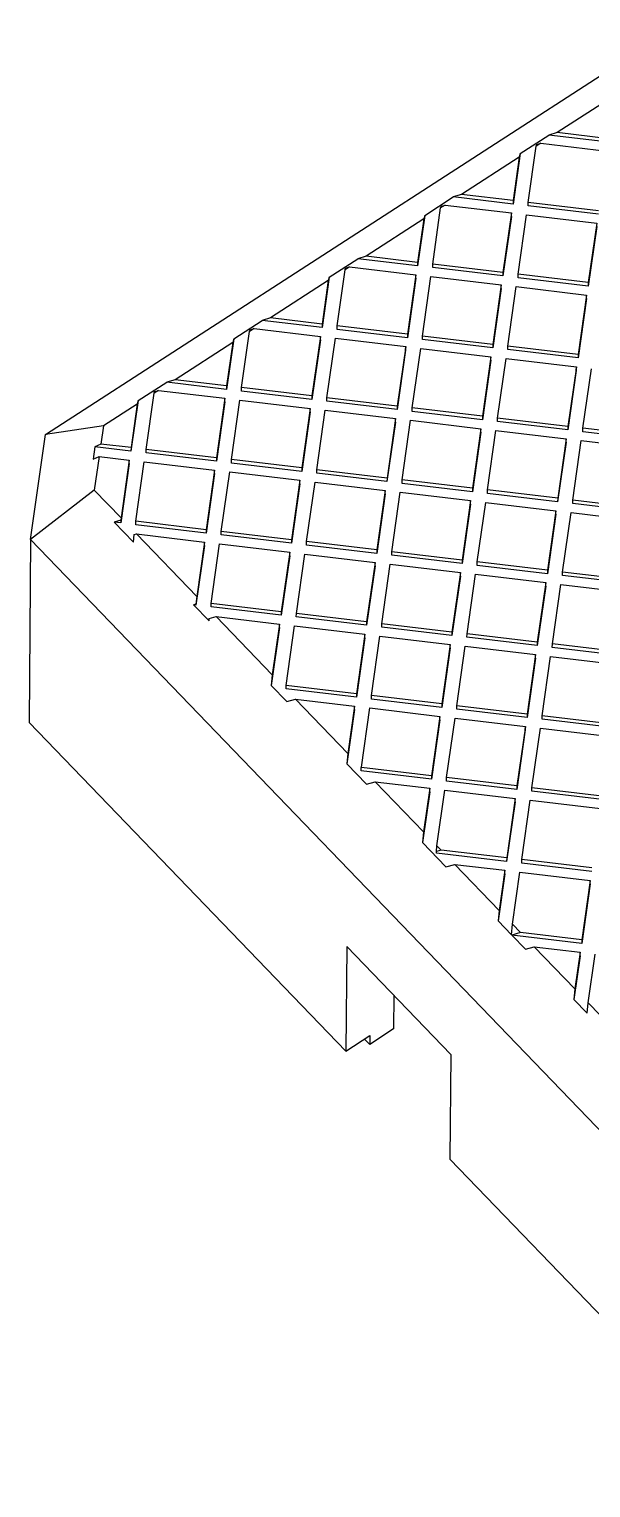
# Model space of a CAD drawing. Header units: millimetres. Extents: x -2140 to -1200, y 2406 to 2649.
# Drawn here: x -1957.1 to -1947.88, y 2465.21 to 2489.17 of the extents above; entities that cross this region are included whole.
import ezdxf

# ---------------------------------------------------------------- set-up
doc = ezdxf.new("R2010")
doc.units = ezdxf.units.MM

msp = doc.modelspace()

# ---------------------------------------------------------------- linework, layer by layer
at = {"color": 7, "linetype": 'Continuous', "lineweight": 25}
for p, q in [((-1956.831, 2482.512), (-1923.902, 2503.817)), ((-1947.487, 2488.081), (-1948.434, 2487.468)), ((-1949.039, 2487.124), (-1948.571, 2487.427)), ((-1948.434, 2487.468), (-1948.571, 2487.427)), ((-1947.588, 2487.31), (-1948.571, 2487.427)), ((-1947.588, 2487.367), (-1948.434, 2487.468)), ((-1948.908, 2486.323), (-1948.778, 2487.245)), ((-1948.704, 2487.293), (-1948.778, 2487.245)), ((-1948.778, 2487.245), (-1948.77, 2487.273)), ((-1948.77, 2487.273), (-1948.704, 2487.293)), ((-1948.704, 2487.293), (-1947.617, 2487.164)), ((-1949.055, 2487.066), (-1950.002, 2486.454)), ((-1949.039, 2487.124), (-1949.156, 2486.296)), ((-1949.055, 2487.066), (-1949.156, 2486.353)), ((-1949.039, 2487.124), (-1949.055, 2487.066)), ((-1950.002, 2486.454), (-1950.139, 2486.413)), ((-1949.156, 2486.353), (-1950.002, 2486.454)), ((-1950.607, 2486.11), (-1950.139, 2486.413)), ((-1950.477, 2485.309), (-1950.346, 2486.231)), ((-1950.272, 2486.279), (-1950.346, 2486.231)), ((-1950.346, 2486.231), (-1950.338, 2486.259)), ((-1950.338, 2486.259), (-1950.272, 2486.279)), ((-1950.272, 2486.279), (-1949.185, 2486.149)), ((-1949.156, 2486.296), (-1950.139, 2486.413)), ((-1949.156, 2486.353), (-1949.156, 2486.296)), ((-1948.909, 2486.266), (-1948.908, 2486.323)), ((-1947.756, 2486.129), (-1948.909, 2486.266)), ((-1947.755, 2486.186), (-1948.908, 2486.323)), ((-1950.623, 2486.052), (-1951.57, 2485.439)), ((-1950.607, 2486.11), (-1950.725, 2485.281)), ((-1950.623, 2486.052), (-1950.724, 2485.338)), ((-1950.607, 2486.11), (-1950.623, 2486.052)), ((-1949.185, 2486.092), (-1949.324, 2485.115)), ((-1949.185, 2486.149), (-1949.323, 2485.172)), ((-1949.185, 2486.092), (-1949.185, 2486.149)), ((-1949.076, 2485.142), (-1948.937, 2486.12)), ((-1948.937, 2486.12), (-1947.784, 2485.983)), ((-1947.784, 2485.983), (-1947.923, 2485.005)), ((-1947.785, 2485.925), (-1947.923, 2484.948)), ((-1952.175, 2485.095), (-1951.707, 2485.398)), ((-1951.84, 2485.264), (-1951.914, 2485.217)), ((-1951.906, 2485.244), (-1951.84, 2485.264)), ((-1951.84, 2485.264), (-1950.753, 2485.135)), ((-1951.57, 2485.439), (-1951.707, 2485.398)), ((-1950.725, 2485.281), (-1951.707, 2485.398)), ((-1950.724, 2485.338), (-1951.57, 2485.439)), ((-1950.724, 2485.338), (-1950.725, 2485.281)), ((-1950.477, 2485.252), (-1950.477, 2485.309)), ((-1949.323, 2485.172), (-1950.477, 2485.309)), ((-1949.324, 2485.115), (-1950.477, 2485.252)), ((-1952.191, 2485.037), (-1953.138, 2484.425)), ((-1952.175, 2485.095), (-1952.293, 2484.267)), ((-1952.191, 2485.037), (-1952.292, 2484.324)), ((-1952.175, 2485.095), (-1952.191, 2485.037)), ((-1952.045, 2484.294), (-1951.914, 2485.217)), ((-1951.914, 2485.217), (-1951.906, 2485.244)), ((-1950.753, 2485.135), (-1950.892, 2484.157)), ((-1950.753, 2485.078), (-1950.892, 2484.1)), ((-1950.753, 2485.078), (-1950.753, 2485.135)), ((-1950.644, 2484.128), (-1950.505, 2485.105)), ((-1950.505, 2485.105), (-1949.352, 2484.968)), ((-1949.323, 2485.172), (-1949.324, 2485.115)), ((-1949.076, 2485.085), (-1949.076, 2485.142)), ((-1947.923, 2485.005), (-1949.076, 2485.142)), ((-1947.923, 2484.948), (-1949.076, 2485.085)), ((-1949.352, 2484.968), (-1949.491, 2483.991)), ((-1949.353, 2484.911), (-1949.491, 2483.933)), ((-1949.353, 2484.911), (-1949.352, 2484.968)), ((-1949.243, 2483.961), (-1949.105, 2484.939)), ((-1949.105, 2484.939), (-1947.952, 2484.801)), ((-1947.952, 2484.801), (-1948.09, 2483.824)), ((-1947.952, 2484.744), (-1947.952, 2484.801)), ((-1947.923, 2485.005), (-1947.923, 2484.948)), ((-1947.952, 2484.744), (-1948.091, 2483.767)), ((-1953.743, 2484.081), (-1953.275, 2484.384)), ((-1953.138, 2484.425), (-1953.275, 2484.384)), ((-1952.293, 2484.267), (-1953.275, 2484.384)), ((-1952.292, 2484.324), (-1953.138, 2484.425)), ((-1952.292, 2484.324), (-1952.293, 2484.267)), ((-1952.045, 2484.237), (-1952.045, 2484.294)), ((-1950.892, 2484.157), (-1952.045, 2484.294)), ((-1953.743, 2484.081), (-1953.861, 2483.252)), ((-1953.743, 2484.081), (-1953.759, 2484.023)), ((-1953.613, 2483.28), (-1953.482, 2484.202)), ((-1953.408, 2484.25), (-1953.482, 2484.202)), ((-1953.482, 2484.202), (-1953.474, 2484.23)), ((-1953.474, 2484.23), (-1953.408, 2484.25)), ((-1953.408, 2484.25), (-1952.321, 2484.12)), ((-1952.321, 2484.12), (-1952.46, 2483.143)), ((-1952.321, 2484.063), (-1952.46, 2483.086)), ((-1952.321, 2484.063), (-1952.321, 2484.12)), ((-1952.212, 2483.113), (-1952.073, 2484.091)), ((-1952.073, 2484.091), (-1950.92, 2483.954)), ((-1950.892, 2484.1), (-1952.045, 2484.237)), ((-1950.892, 2484.157), (-1950.892, 2484.1)), ((-1949.491, 2483.991), (-1950.644, 2484.128)), ((-1950.644, 2484.071), (-1950.644, 2484.128)), ((-1949.491, 2483.933), (-1950.644, 2484.071)), ((-1953.759, 2484.023), (-1954.706, 2483.41)), ((-1953.759, 2484.023), (-1953.86, 2483.309)), ((-1950.92, 2483.954), (-1951.059, 2482.976)), ((-1950.921, 2483.896), (-1951.059, 2482.919)), ((-1950.921, 2483.896), (-1950.92, 2483.954)), ((-1950.811, 2482.947), (-1950.673, 2483.924)), ((-1950.673, 2483.924), (-1949.52, 2483.787)), ((-1949.491, 2483.991), (-1949.491, 2483.933)), ((-1949.244, 2483.904), (-1949.243, 2483.961)), ((-1948.091, 2483.767), (-1949.244, 2483.904)), ((-1948.09, 2483.824), (-1949.243, 2483.961)), ((-1948.09, 2483.824), (-1948.091, 2483.767)), ((-1949.52, 2483.73), (-1949.659, 2482.752)), ((-1949.52, 2483.787), (-1949.658, 2482.81)), ((-1949.52, 2483.73), (-1949.52, 2483.787)), ((-1949.411, 2482.78), (-1949.272, 2483.757)), ((-1949.272, 2483.757), (-1948.119, 2483.62)), ((-1948.119, 2483.62), (-1948.258, 2482.643)), ((-1948.12, 2483.563), (-1948.119, 2483.62)), ((-1948.01, 2482.613), (-1947.872, 2483.591)), ((-1955.311, 2483.066), (-1954.843, 2483.369)), ((-1954.706, 2483.41), (-1954.843, 2483.369)), ((-1953.861, 2483.252), (-1954.843, 2483.369)), ((-1953.86, 2483.309), (-1954.706, 2483.41)), ((-1948.12, 2483.563), (-1948.258, 2482.586)), ((-1955.181, 2482.266), (-1955.05, 2483.188)), ((-1954.976, 2483.235), (-1955.05, 2483.188)), ((-1955.05, 2483.188), (-1955.042, 2483.215)), ((-1955.042, 2483.215), (-1954.976, 2483.235)), ((-1954.976, 2483.235), (-1953.889, 2483.106)), ((-1953.889, 2483.106), (-1954.028, 2482.128)), ((-1953.89, 2483.049), (-1953.889, 2483.106)), ((-1953.86, 2483.309), (-1953.861, 2483.252)), ((-1953.613, 2483.223), (-1953.613, 2483.28)), ((-1952.46, 2483.143), (-1953.613, 2483.28)), ((-1952.46, 2483.086), (-1953.613, 2483.223)), ((-1952.46, 2483.143), (-1952.46, 2483.086)), ((-1952.212, 2483.056), (-1952.212, 2483.113)), ((-1951.059, 2482.976), (-1952.212, 2483.113)), ((-1955.327, 2483.008), (-1955.882, 2482.65)), ((-1955.311, 2483.066), (-1955.429, 2482.238)), ((-1955.327, 2483.008), (-1955.428, 2482.295)), ((-1955.311, 2483.066), (-1955.327, 2483.008)), ((-1953.89, 2483.049), (-1954.028, 2482.071)), ((-1953.78, 2482.099), (-1953.641, 2483.076)), ((-1953.641, 2483.076), (-1952.488, 2482.939)), ((-1952.488, 2482.939), (-1952.627, 2481.962)), ((-1952.489, 2482.882), (-1952.627, 2481.905)), ((-1952.489, 2482.882), (-1952.488, 2482.939)), ((-1952.379, 2481.932), (-1952.241, 2482.91)), ((-1952.241, 2482.91), (-1951.088, 2482.772)), ((-1951.059, 2482.919), (-1952.212, 2483.056)), ((-1951.059, 2482.976), (-1951.059, 2482.919)), ((-1950.812, 2482.89), (-1950.811, 2482.947)), ((-1949.659, 2482.752), (-1950.812, 2482.89)), ((-1949.658, 2482.81), (-1950.811, 2482.947)), ((-1955.882, 2482.65), (-1956.831, 2482.512)), ((-1955.882, 2482.65), (-1955.923, 2482.354)), ((-1951.088, 2482.715), (-1951.227, 2481.738)), ((-1951.088, 2482.772), (-1951.226, 2481.795)), ((-1951.088, 2482.715), (-1951.088, 2482.772)), ((-1950.979, 2481.766), (-1950.84, 2482.743)), ((-1950.84, 2482.743), (-1949.687, 2482.606)), ((-1949.658, 2482.81), (-1949.659, 2482.752)), ((-1949.411, 2482.723), (-1949.411, 2482.78)), ((-1948.258, 2482.643), (-1949.411, 2482.78)), ((-1948.258, 2482.586), (-1949.411, 2482.723)), ((-1948.258, 2482.643), (-1948.258, 2482.586)), ((-1948.011, 2482.556), (-1948.01, 2482.613)), ((-1946.857, 2482.476), (-1948.01, 2482.613)), ((-1957.076, 2480.784), (-1956.831, 2482.512)), ((-1949.687, 2482.606), (-1949.826, 2481.628)), ((-1949.688, 2482.549), (-1949.826, 2481.571)), ((-1949.688, 2482.549), (-1949.687, 2482.606)), ((-1949.578, 2481.599), (-1949.44, 2482.576)), ((-1949.44, 2482.576), (-1948.287, 2482.439)), ((-1948.287, 2482.382), (-1948.426, 2481.405)), ((-1948.287, 2482.439), (-1948.425, 2481.462)), ((-1948.287, 2482.382), (-1948.287, 2482.439)), ((-1948.178, 2481.432), (-1948.039, 2482.41)), ((-1948.039, 2482.41), (-1946.886, 2482.273)), ((-1946.858, 2482.419), (-1948.011, 2482.556)), ((-1956.023, 2482.308), (-1956.052, 2482.105)), ((-1956.052, 2482.105), (-1955.952, 2482.15)), ((-1955.952, 2482.15), (-1956.031, 2481.596)), ((-1955.923, 2482.354), (-1956.023, 2482.308)), ((-1955.429, 2482.238), (-1956.023, 2482.308)), ((-1955.952, 2482.15), (-1955.457, 2482.091)), ((-1955.428, 2482.295), (-1955.923, 2482.354)), ((-1955.428, 2482.295), (-1955.429, 2482.238)), ((-1955.181, 2482.208), (-1955.181, 2482.266)), ((-1954.028, 2482.128), (-1955.181, 2482.266)), ((-1954.028, 2482.071), (-1955.181, 2482.208)), ((-1955.458, 2482.034), (-1955.596, 2481.057)), ((-1955.457, 2482.091), (-1955.592, 2481.14)), ((-1955.458, 2482.034), (-1955.457, 2482.091)), ((-1955.348, 2481.084), (-1955.21, 2482.062)), ((-1955.21, 2482.062), (-1954.057, 2481.925)), ((-1954.057, 2481.925), (-1954.195, 2480.947)), ((-1954.057, 2481.867), (-1954.057, 2481.925)), ((-1954.028, 2482.128), (-1954.028, 2482.071)), ((-1953.947, 2480.918), (-1953.809, 2481.895)), ((-1953.809, 2481.895), (-1952.656, 2481.758)), ((-1953.78, 2482.042), (-1953.78, 2482.099)), ((-1952.627, 2481.962), (-1953.78, 2482.099)), ((-1952.627, 2481.905), (-1953.78, 2482.042)), ((-1952.627, 2481.962), (-1952.627, 2481.905)), ((-1952.38, 2481.875), (-1952.379, 2481.932)), ((-1951.226, 2481.795), (-1952.379, 2481.932)), ((-1954.057, 2481.867), (-1954.196, 2480.89)), ((-1952.656, 2481.701), (-1952.795, 2480.723)), ((-1952.656, 2481.758), (-1952.794, 2480.781)), ((-1952.656, 2481.701), (-1952.656, 2481.758)), ((-1952.547, 2480.751), (-1952.408, 2481.729)), ((-1952.408, 2481.729), (-1951.255, 2481.591)), ((-1951.227, 2481.738), (-1952.38, 2481.875)), ((-1951.226, 2481.795), (-1951.227, 2481.738)), ((-1949.826, 2481.628), (-1950.979, 2481.766)), ((-1950.979, 2481.708), (-1950.979, 2481.766)), ((-1949.826, 2481.571), (-1950.979, 2481.708)), ((-1956.031, 2481.596), (-1957.076, 2480.784)), ((-1956.031, 2481.596), (-1955.592, 2481.14)), ((-1951.255, 2481.591), (-1951.394, 2480.614)), ((-1951.256, 2481.534), (-1951.394, 2480.557)), ((-1951.256, 2481.534), (-1951.255, 2481.591)), ((-1951.146, 2480.585), (-1951.008, 2481.562)), ((-1951.008, 2481.562), (-1949.855, 2481.425)), ((-1949.855, 2481.425), (-1949.993, 2480.447)), ((-1949.855, 2481.368), (-1949.855, 2481.425)), ((-1949.826, 2481.628), (-1949.826, 2481.571)), ((-1949.579, 2481.542), (-1949.578, 2481.599)), ((-1948.426, 2481.405), (-1949.579, 2481.542)), ((-1948.425, 2481.462), (-1949.578, 2481.599)), ((-1948.425, 2481.462), (-1948.426, 2481.405)), ((-1947.025, 2481.295), (-1948.178, 2481.432)), ((-1948.178, 2481.375), (-1948.178, 2481.432)), ((-1949.855, 2481.368), (-1949.994, 2480.39)), ((-1949.746, 2480.418), (-1949.607, 2481.395)), ((-1949.607, 2481.395), (-1948.454, 2481.258)), ((-1948.454, 2481.258), (-1948.593, 2480.281)), ((-1948.454, 2481.201), (-1948.593, 2480.224)), ((-1948.454, 2481.201), (-1948.454, 2481.258)), ((-1948.345, 2480.251), (-1948.206, 2481.229)), ((-1948.206, 2481.229), (-1947.053, 2481.091)), ((-1947.025, 2481.238), (-1948.178, 2481.375)), ((-1955.596, 2481.101), (-1955.707, 2481.07)), ((-1955.389, 2480.74), (-1955.707, 2481.07)), ((-1955.596, 2481.057), (-1955.707, 2481.07)), ((-1955.592, 2481.14), (-1955.596, 2481.101)), ((-1955.596, 2481.101), (-1955.596, 2481.057)), ((-1955.349, 2481.027), (-1955.348, 2481.084)), ((-1954.196, 2480.89), (-1955.349, 2481.027)), ((-1954.195, 2480.947), (-1955.348, 2481.084)), ((-1954.195, 2480.947), (-1954.196, 2480.89)), ((-1957.076, 2480.784), (-1957.1, 2477.782)), ((-1944.973, 2468.211), (-1957.076, 2480.784)), ((-1955.389, 2480.74), (-1955.377, 2480.865)), ((-1955.377, 2480.865), (-1955.337, 2480.876)), ((-1955.337, 2480.876), (-1954.35, 2479.851)), ((-1955.337, 2480.876), (-1954.224, 2480.744)), ((-1954.224, 2480.744), (-1954.35, 2479.851)), ((-1954.224, 2480.686), (-1954.224, 2480.744)), ((-1954.115, 2479.737), (-1953.976, 2480.714)), ((-1953.976, 2480.714), (-1952.823, 2480.577)), ((-1953.948, 2480.861), (-1953.947, 2480.918)), ((-1952.795, 2480.723), (-1953.948, 2480.861)), ((-1952.794, 2480.781), (-1953.947, 2480.918)), ((-1952.794, 2480.781), (-1952.795, 2480.723)), ((-1952.547, 2480.694), (-1952.547, 2480.751)), ((-1951.394, 2480.614), (-1952.547, 2480.751)), ((-1954.224, 2480.686), (-1954.363, 2479.709)), ((-1952.823, 2480.577), (-1952.962, 2479.599)), ((-1952.824, 2480.52), (-1952.962, 2479.542)), ((-1952.824, 2480.52), (-1952.823, 2480.577)), ((-1952.714, 2479.57), (-1952.576, 2480.547)), ((-1952.576, 2480.547), (-1951.423, 2480.41)), ((-1951.394, 2480.557), (-1952.547, 2480.694)), ((-1951.394, 2480.614), (-1951.394, 2480.557)), ((-1951.147, 2480.527), (-1951.146, 2480.585)), ((-1949.994, 2480.39), (-1951.147, 2480.527)), ((-1949.993, 2480.447), (-1951.146, 2480.585)), ((-1951.423, 2480.353), (-1951.562, 2479.376)), ((-1951.423, 2480.41), (-1951.561, 2479.433)), ((-1951.423, 2480.353), (-1951.423, 2480.41)), ((-1951.314, 2479.403), (-1951.175, 2480.381)), ((-1951.175, 2480.381), (-1950.022, 2480.244)), ((-1950.022, 2480.244), (-1950.161, 2479.266)), ((-1950.023, 2480.186), (-1950.022, 2480.244)), ((-1949.993, 2480.447), (-1949.994, 2480.39)), ((-1948.593, 2480.281), (-1949.746, 2480.418)), ((-1949.746, 2480.361), (-1949.746, 2480.418)), ((-1948.593, 2480.224), (-1949.746, 2480.361)), ((-1948.593, 2480.281), (-1948.593, 2480.224)), ((-1948.345, 2480.194), (-1948.345, 2480.251)), ((-1947.192, 2480.114), (-1948.345, 2480.251)), ((-1950.023, 2480.186), (-1950.161, 2479.209)), ((-1949.913, 2479.237), (-1949.775, 2480.214)), ((-1949.775, 2480.214), (-1948.621, 2480.077)), ((-1948.621, 2480.077), (-1948.76, 2479.1)), ((-1948.622, 2480.02), (-1948.76, 2479.042)), ((-1948.622, 2480.02), (-1948.621, 2480.077)), ((-1948.512, 2479.07), (-1948.374, 2480.048)), ((-1948.374, 2480.048), (-1947.221, 2479.91)), ((-1947.192, 2480.057), (-1948.345, 2480.194)), ((-1954.35, 2479.851), (-1954.363, 2479.724)), ((-1954.115, 2479.679), (-1954.115, 2479.737)), ((-1952.962, 2479.599), (-1954.115, 2479.737)), ((-1954.363, 2479.724), (-1954.401, 2479.713)), ((-1954.148, 2479.45), (-1954.401, 2479.713)), ((-1954.363, 2479.709), (-1954.401, 2479.713)), ((-1954.363, 2479.724), (-1954.363, 2479.709)), ((-1954.144, 2479.488), (-1954.032, 2479.52)), ((-1952.962, 2479.542), (-1954.115, 2479.679)), ((-1954.032, 2479.52), (-1953.109, 2478.561)), ((-1954.032, 2479.52), (-1952.991, 2479.396)), ((-1952.962, 2479.599), (-1952.962, 2479.542)), ((-1952.715, 2479.513), (-1952.714, 2479.57)), ((-1951.562, 2479.376), (-1952.715, 2479.513)), ((-1951.561, 2479.433), (-1952.714, 2479.57)), ((-1954.148, 2479.45), (-1954.144, 2479.488)), ((-1952.991, 2479.339), (-1953.126, 2478.389)), ((-1952.991, 2479.396), (-1953.109, 2478.561)), ((-1952.991, 2479.339), (-1952.991, 2479.396)), ((-1952.882, 2478.389), (-1952.743, 2479.366)), ((-1952.743, 2479.366), (-1951.59, 2479.229)), ((-1951.561, 2479.433), (-1951.562, 2479.376)), ((-1950.161, 2479.266), (-1951.314, 2479.403)), ((-1951.314, 2479.346), (-1951.314, 2479.403)), ((-1950.161, 2479.209), (-1951.314, 2479.346)), ((-1950.161, 2479.266), (-1950.161, 2479.209)), ((-1951.59, 2479.229), (-1951.729, 2478.252)), ((-1951.591, 2479.172), (-1951.729, 2478.195)), ((-1951.591, 2479.172), (-1951.59, 2479.229)), ((-1951.481, 2478.222), (-1951.343, 2479.2)), ((-1951.343, 2479.2), (-1950.19, 2479.063)), ((-1950.19, 2479.063), (-1950.328, 2478.085)), ((-1950.19, 2479.005), (-1950.19, 2479.063)), ((-1950.08, 2478.056), (-1949.942, 2479.033)), ((-1949.942, 2479.033), (-1948.789, 2478.896)), ((-1949.914, 2479.18), (-1949.913, 2479.237)), ((-1948.76, 2479.042), (-1949.914, 2479.18)), ((-1948.76, 2479.1), (-1949.913, 2479.237)), ((-1948.76, 2479.1), (-1948.76, 2479.042)), ((-1948.513, 2479.013), (-1948.512, 2479.07)), ((-1947.359, 2478.933), (-1948.512, 2479.07)), ((-1950.19, 2479.005), (-1950.329, 2478.028)), ((-1948.789, 2478.839), (-1948.928, 2477.861)), ((-1948.789, 2478.896), (-1948.927, 2477.918)), ((-1948.789, 2478.839), (-1948.789, 2478.896)), ((-1948.68, 2477.889), (-1948.541, 2478.866)), ((-1948.541, 2478.866), (-1947.388, 2478.729)), ((-1947.36, 2478.876), (-1948.513, 2479.013)), ((-1953.109, 2478.561), (-1953.126, 2478.389)), ((-1952.87, 2478.123), (-1953.126, 2478.389)), ((-1952.882, 2478.332), (-1952.882, 2478.389)), ((-1951.729, 2478.252), (-1952.882, 2478.389)), ((-1951.729, 2478.195), (-1952.882, 2478.332)), ((-1952.87, 2478.123), (-1952.726, 2478.163)), ((-1952.726, 2478.163), (-1951.868, 2477.272)), ((-1952.726, 2478.163), (-1951.758, 2478.048)), ((-1951.729, 2478.252), (-1951.729, 2478.195)), ((-1951.482, 2478.165), (-1951.481, 2478.222)), ((-1950.329, 2478.028), (-1951.482, 2478.165)), ((-1950.328, 2478.085), (-1951.481, 2478.222)), ((-1950.328, 2478.085), (-1950.329, 2478.028)), ((-1951.758, 2477.991), (-1951.884, 2477.099)), ((-1951.758, 2478.048), (-1951.868, 2477.272)), ((-1951.758, 2477.991), (-1951.758, 2478.048)), ((-1951.648, 2477.044), (-1951.51, 2478.019)), ((-1951.51, 2478.019), (-1950.357, 2477.881)), ((-1950.357, 2477.881), (-1950.496, 2476.904)), ((-1950.357, 2477.824), (-1950.496, 2476.847)), ((-1950.357, 2477.824), (-1950.357, 2477.881)), ((-1950.248, 2476.875), (-1950.109, 2477.852)), ((-1950.109, 2477.852), (-1948.956, 2477.715)), ((-1950.081, 2477.998), (-1950.08, 2478.056)), ((-1948.928, 2477.861), (-1950.081, 2477.998)), ((-1948.927, 2477.918), (-1950.08, 2478.056)), ((-1948.927, 2477.918), (-1948.928, 2477.861)), ((-1948.68, 2477.832), (-1948.68, 2477.889)), ((-1947.527, 2477.752), (-1948.68, 2477.889)), ((-1947.527, 2477.695), (-1948.68, 2477.832)), ((-1951.901, 2472.382), (-1957.1, 2477.782)), ((-1948.956, 2477.715), (-1949.095, 2476.737)), ((-1948.957, 2477.658), (-1949.095, 2476.68)), ((-1948.957, 2477.658), (-1948.956, 2477.715)), ((-1948.847, 2476.708), (-1948.709, 2477.685)), ((-1948.709, 2477.685), (-1947.556, 2477.548)), ((-1951.868, 2477.272), (-1951.884, 2477.099)), ((-1951.564, 2476.767), (-1951.884, 2477.099)), ((-1951.649, 2477.04), (-1951.648, 2477.044)), ((-1951.645, 2477.041), (-1951.649, 2477.04)), ((-1951.649, 2476.984), (-1951.649, 2477.04)), ((-1950.496, 2476.847), (-1951.649, 2476.984)), ((-1951.648, 2477.044), (-1951.645, 2477.041)), ((-1950.496, 2476.904), (-1951.645, 2477.041)), ((-1950.496, 2476.904), (-1950.496, 2476.847)), ((-1949.095, 2476.737), (-1950.248, 2476.875)), ((-1950.248, 2476.817), (-1950.248, 2476.875)), ((-1951.564, 2476.767), (-1951.42, 2476.807)), ((-1951.42, 2476.807), (-1950.626, 2475.982)), ((-1951.42, 2476.807), (-1950.524, 2476.7)), ((-1950.525, 2476.643), (-1950.643, 2475.81)), ((-1950.524, 2476.7), (-1950.626, 2475.982)), ((-1950.525, 2476.643), (-1950.524, 2476.7)), ((-1950.407, 2475.754), (-1950.277, 2476.671)), ((-1950.277, 2476.671), (-1949.124, 2476.534)), ((-1949.095, 2476.68), (-1950.248, 2476.817)), ((-1949.095, 2476.737), (-1949.095, 2476.68)), ((-1948.848, 2476.651), (-1948.847, 2476.708)), ((-1947.695, 2476.514), (-1948.848, 2476.651)), ((-1947.694, 2476.571), (-1948.847, 2476.708)), ((-1949.124, 2476.476), (-1949.263, 2475.499)), ((-1949.124, 2476.534), (-1949.262, 2475.556)), ((-1949.124, 2476.476), (-1949.124, 2476.534)), ((-1949.015, 2475.527), (-1948.876, 2476.504)), ((-1948.876, 2476.504), (-1947.723, 2476.367)), ((-1950.626, 2475.982), (-1950.643, 2475.81)), ((-1950.259, 2475.41), (-1950.643, 2475.81)), ((-1950.416, 2475.663), (-1950.407, 2475.754)), ((-1950.34, 2475.684), (-1950.416, 2475.663)), ((-1950.416, 2475.636), (-1950.416, 2475.663)), ((-1950.407, 2475.754), (-1950.34, 2475.684)), ((-1949.262, 2475.556), (-1950.34, 2475.684)), ((-1949.263, 2475.499), (-1950.416, 2475.636)), ((-1950.259, 2475.41), (-1950.114, 2475.45)), ((-1950.114, 2475.45), (-1949.385, 2474.693)), ((-1950.114, 2475.45), (-1949.291, 2475.353)), ((-1949.262, 2475.556), (-1949.263, 2475.499)), ((-1949.015, 2475.47), (-1949.015, 2475.527)), ((-1947.862, 2475.39), (-1949.015, 2475.527)), ((-1947.862, 2475.332), (-1949.015, 2475.47)), ((-1949.292, 2475.295), (-1949.402, 2474.52)), ((-1949.291, 2475.353), (-1949.385, 2474.693)), ((-1949.292, 2475.295), (-1949.291, 2475.353)), ((-1949.165, 2474.465), (-1949.044, 2475.323)), ((-1949.044, 2475.323), (-1947.891, 2475.186)), ((-1947.891, 2475.186), (-1948.029, 2474.209)), ((-1947.891, 2475.129), (-1947.891, 2475.186)), ((-1947.891, 2475.129), (-1948.03, 2474.151)), ((-1949.385, 2474.693), (-1949.402, 2474.52)), ((-1949.182, 2474.292), (-1949.402, 2474.52)), ((-1949.182, 2474.292), (-1949.165, 2474.465)), ((-1949.034, 2474.328), (-1949.178, 2474.288)), ((-1949.178, 2474.288), (-1948.953, 2474.054)), ((-1948.03, 2474.151), (-1949.178, 2474.288)), ((-1949.165, 2474.465), (-1949.034, 2474.328)), ((-1948.029, 2474.209), (-1949.034, 2474.328)), ((-1951.888, 2474.098), (-1951.901, 2472.382)), ((-1950.181, 2472.325), (-1951.888, 2474.098)), ((-1948.953, 2474.054), (-1948.809, 2474.094)), ((-1948.809, 2474.094), (-1948.143, 2473.403)), ((-1948.809, 2474.094), (-1948.058, 2474.005)), ((-1948.058, 2474.005), (-1948.143, 2473.403)), ((-1948.058, 2473.948), (-1948.058, 2474.005)), ((-1948.029, 2474.209), (-1948.03, 2474.151)), ((-1948.058, 2473.948), (-1948.16, 2473.231)), ((-1947.924, 2473.175), (-1947.81, 2473.975)), ((-1951.114, 2473.294), (-1951.118, 2472.747)), ((-1948.143, 2473.403), (-1948.16, 2473.231)), ((-1947.941, 2473.003), (-1948.16, 2473.231)), ((-1947.941, 2473.003), (-1947.924, 2473.175)), ((-1947.924, 2473.175), (-1947.728, 2472.972)), ((-1951.901, 2472.382), (-1951.509, 2472.636)), ((-1951.51, 2472.493), (-1951.595, 2472.581)), ((-1951.118, 2472.747), (-1951.51, 2472.493)), ((-1951.509, 2472.636), (-1951.51, 2472.493)), ((-1950.181, 2472.325), (-1950.194, 2470.609)), ((-1944.996, 2465.209), (-1950.194, 2470.609))]:
    msp.add_line(p, q, dxfattribs=at)

doc.saveas('drawing.dxf')
